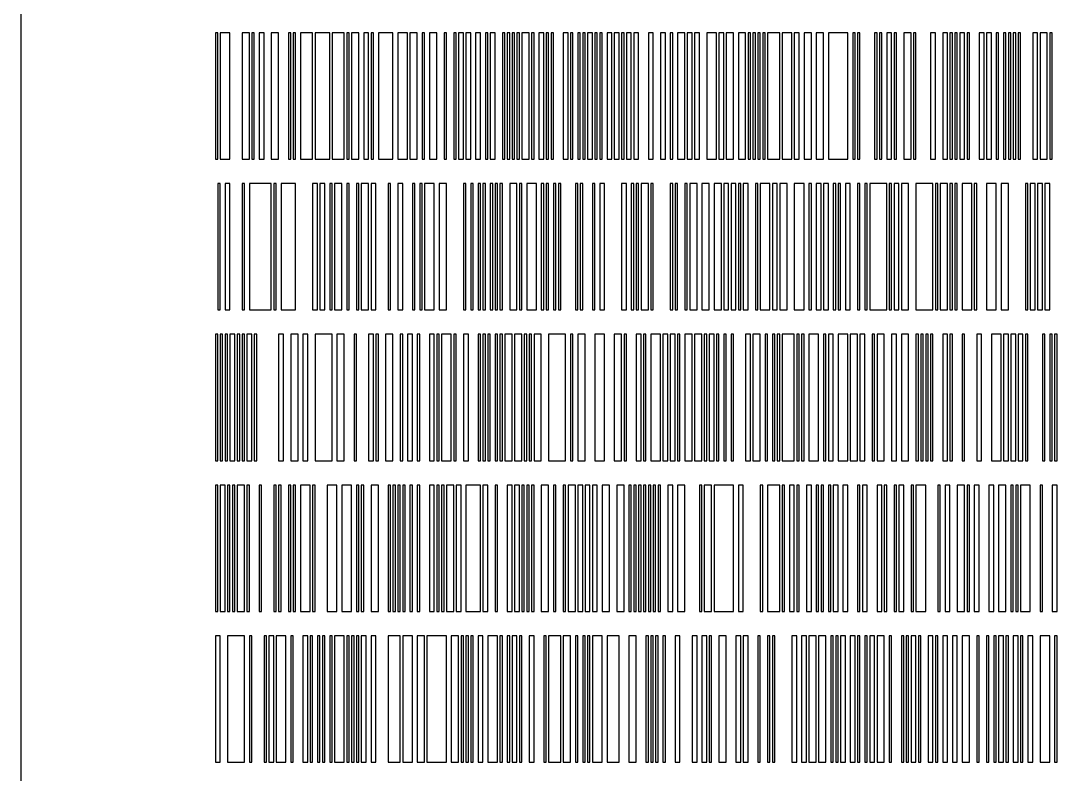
# Model space of a CAD drawing. Header units: metres. Extents: x -150 to 150, y -150 to 150.
# Drawn here: x -150 to -43.4, y -7.8 to 69.8 of the extents above; entities that cross this region are included whole.
import ezdxf

# ---------------------------------------------------------------- set-up
doc = ezdxf.new("R2010")
doc.units = ezdxf.units.M

msp = doc.modelspace()

# ---------------------------------------------------------------- linework, layer by layer
for points in [[(150, 150), (-150, 150), (-150, -150), (150, -150)], [(-130, 55.5), (-129.75, 55.5), (-129.75, 68.5), (-130, 68.5), (-130, 55.5)], [(-129.5, 55.5), (-128.5, 55.5), (-128.5, 68.5), (-129.5, 68.5), (-129.5, 55.5)], [(-127.25, 55.5), (-126.5, 55.5), (-126.5, 68.5), (-127.25, 68.5), (-127.25, 55.5)], [(-126.25, 55.5), (-126, 55.5), (-126, 68.5), (-126.25, 68.5), (-126.25, 55.5)], [(-125.5, 55.5), (-125, 55.5), (-125, 68.5), (-125.5, 68.5), (-125.5, 55.5)], [(-124.25, 55.5), (-123.5, 55.5), (-123.5, 68.5), (-124.25, 68.5), (-124.25, 55.5)], [(-122.5, 55.5), (-122.25, 55.5), (-122.25, 68.5), (-122.5, 68.5), (-122.5, 55.5)], [(-122, 55.5), (-121.75, 55.5), (-121.75, 68.5), (-122, 68.5), (-122, 55.5)], [(-121.25, 55.5), (-120, 55.5), (-120, 68.5), (-121.25, 68.5), (-121.25, 55.5)], [(-119.75, 55.5), (-118.25, 55.5), (-118.25, 68.5), (-119.75, 68.5), (-119.75, 55.5)], [(-118, 55.5), (-116.75, 55.5), (-116.75, 68.5), (-118, 68.5), (-118, 55.5)], [(-116.5, 55.5), (-116.25, 55.5), (-116.25, 68.5), (-116.5, 68.5), (-116.5, 55.5)], [(-116, 55.5), (-115.25, 55.5), (-115.25, 68.5), (-116, 68.5), (-116, 55.5)], [(-114.75, 55.5), (-114.25, 55.5), (-114.25, 68.5), (-114.75, 68.5), (-114.75, 55.5)], [(-114, 55.5), (-113.75, 55.5), (-113.75, 68.5), (-114, 68.5), (-114, 55.5)], [(-113.25, 55.5), (-111.75, 55.5), (-111.75, 68.5), (-113.25, 68.5), (-113.25, 55.5)], [(-111.25, 55.5), (-110.25, 55.5), (-110.25, 68.5), (-111.25, 68.5), (-111.25, 55.5)], [(-110, 55.5), (-109.25, 55.5), (-109.25, 68.5), (-110, 68.5), (-110, 55.5)], [(-108.75, 55.5), (-108.5, 55.5), (-108.5, 68.5), (-108.75, 68.5), (-108.75, 55.5)], [(-108, 55.5), (-107.25, 55.5), (-107.25, 68.5), (-108, 68.5), (-108, 55.5)], [(-106.5, 55.5), (-106.25, 55.5), (-106.25, 68.5), (-106.5, 68.5), (-106.5, 55.5)], [(-105.5, 55.5), (-105.25, 55.5), (-105.25, 68.5), (-105.5, 68.5), (-105.5, 55.5)], [(-105, 55.5), (-104.5, 55.5), (-104.5, 68.5), (-105, 68.5), (-105, 55.5)], [(-104.25, 55.5), (-103.75, 55.5), (-103.75, 68.5), (-104.25, 68.5), (-104.25, 55.5)], [(-103.25, 55.5), (-102.75, 55.5), (-102.75, 68.5), (-103.25, 68.5), (-103.25, 55.5)], [(-102.25, 55.5), (-102, 55.5), (-102, 68.5), (-102.25, 68.5), (-102.25, 55.5)], [(-101.75, 55.5), (-101.25, 55.5), (-101.25, 68.5), (-101.75, 68.5), (-101.75, 55.5)], [(-100.5, 55.5), (-100.25, 55.5), (-100.25, 68.5), (-100.5, 68.5), (-100.5, 55.5)], [(-100, 55.5), (-99.75, 55.5), (-99.75, 68.5), (-100, 68.5), (-100, 55.5)], [(-99.5, 55.5), (-99.25, 55.5), (-99.25, 68.5), (-99.5, 68.5), (-99.5, 55.5)], [(-99, 55.5), (-98.75, 55.5), (-98.75, 68.5), (-99, 68.5), (-99, 55.5)], [(-98.5, 55.5), (-97.75, 55.5), (-97.75, 68.5), (-98.5, 68.5), (-98.5, 55.5)], [(-97.5, 55.5), (-97.25, 55.5), (-97.25, 68.5), (-97.5, 68.5), (-97.5, 55.5)], [(-96.75, 55.5), (-96.25, 55.5), (-96.25, 68.5), (-96.75, 68.5), (-96.75, 55.5)], [(-96, 55.5), (-95.75, 55.5), (-95.75, 68.5), (-96, 68.5), (-96, 55.5)], [(-95.5, 55.5), (-95.25, 55.5), (-95.25, 68.5), (-95.5, 68.5), (-95.5, 55.5)], [(-94.25, 55.5), (-93.75, 55.5), (-93.75, 68.5), (-94.25, 68.5), (-94.25, 55.5)], [(-93.5, 55.5), (-93.25, 55.5), (-93.25, 68.5), (-93.5, 68.5), (-93.5, 55.5)], [(-92.75, 55.5), (-92.5, 55.5), (-92.5, 68.5), (-92.75, 68.5), (-92.75, 55.5)], [(-92.25, 55.5), (-92, 55.5), (-92, 68.5), (-92.25, 68.5), (-92.25, 55.5)], [(-91.75, 55.5), (-91.25, 55.5), (-91.25, 68.5), (-91.75, 68.5), (-91.75, 55.5)], [(-91, 55.5), (-90.75, 55.5), (-90.75, 68.5), (-91, 68.5), (-91, 55.5)], [(-90.5, 55.5), (-90.25, 55.5), (-90.25, 68.5), (-90.5, 68.5), (-90.5, 55.5)], [(-89.75, 55.5), (-89.25, 55.5), (-89.25, 68.5), (-89.75, 68.5), (-89.75, 55.5)], [(-89, 55.5), (-88.5, 55.5), (-88.5, 68.5), (-89, 68.5), (-89, 55.5)], [(-88.25, 55.5), (-88, 55.5), (-88, 68.5), (-88.25, 68.5), (-88.25, 55.5)], [(-87.75, 55.5), (-87.25, 55.5), (-87.25, 68.5), (-87.75, 68.5), (-87.75, 55.5)], [(-87, 55.5), (-86.5, 55.5), (-86.5, 68.5), (-87, 68.5), (-87, 55.5)], [(-85.5, 55.5), (-85, 55.5), (-85, 68.5), (-85.5, 68.5), (-85.5, 55.5)], [(-84.25, 55.5), (-83.75, 55.5), (-83.75, 68.5), (-84.25, 68.5), (-84.25, 55.5)], [(-83.25, 55.5), (-83, 55.5), (-83, 68.5), (-83.25, 68.5), (-83.25, 55.5)], [(-82.5, 55.5), (-81.75, 55.5), (-81.75, 68.5), (-82.5, 68.5), (-82.5, 55.5)], [(-81.5, 55.5), (-81, 55.5), (-81, 68.5), (-81.5, 68.5), (-81.5, 55.5)], [(-80.75, 55.5), (-80.25, 55.5), (-80.25, 68.5), (-80.75, 68.5), (-80.75, 55.5)], [(-79.5, 55.5), (-78.5, 55.5), (-78.5, 68.5), (-79.5, 68.5), (-79.5, 55.5)], [(-78.25, 55.5), (-77.75, 55.5), (-77.75, 68.5), (-78.25, 68.5), (-78.25, 55.5)], [(-77.5, 55.5), (-76.75, 55.5), (-76.75, 68.5), (-77.5, 68.5), (-77.5, 55.5)], [(-76.25, 55.5), (-75.5, 55.5), (-75.5, 68.5), (-76.25, 68.5), (-76.25, 55.5)], [(-75.25, 55.5), (-75, 55.5), (-75, 68.5), (-75.25, 68.5), (-75.25, 55.5)], [(-74.75, 55.5), (-74.5, 55.5), (-74.5, 68.5), (-74.75, 68.5), (-74.75, 55.5)], [(-74.25, 55.5), (-74, 55.5), (-74, 68.5), (-74.25, 68.5), (-74.25, 55.5)], [(-73.75, 55.5), (-73.5, 55.5), (-73.5, 68.5), (-73.75, 68.5), (-73.75, 55.5)], [(-73.25, 55.5), (-72, 55.5), (-72, 68.5), (-73.25, 68.5), (-73.25, 55.5)], [(-71.75, 55.5), (-70.75, 55.5), (-70.75, 68.5), (-71.75, 68.5), (-71.75, 55.5)], [(-70.5, 55.5), (-70, 55.5), (-70, 68.5), (-70.5, 68.5), (-70.5, 55.5)], [(-69.5, 55.5), (-68.75, 55.5), (-68.75, 68.5), (-69.5, 68.5), (-69.5, 55.5)], [(-68.25, 55.5), (-67.5, 55.5), (-67.5, 68.5), (-68.25, 68.5), (-68.25, 55.5)], [(-67, 55.5), (-65, 55.5), (-65, 68.5), (-67, 68.5), (-67, 55.5)], [(-64.5, 55.5), (-64.25, 55.5), (-64.25, 68.5), (-64.5, 68.5), (-64.5, 55.5)], [(-64, 55.5), (-63.75, 55.5), (-63.75, 68.5), (-64, 68.5), (-64, 55.5)], [(-62.25, 55.5), (-62, 55.5), (-62, 68.5), (-62.25, 68.5), (-62.25, 55.5)], [(-61.75, 55.5), (-61.5, 55.5), (-61.5, 68.5), (-61.75, 68.5), (-61.75, 55.5)], [(-61, 55.5), (-60.5, 55.5), (-60.5, 68.5), (-61, 68.5), (-61, 55.5)], [(-60.25, 55.5), (-60, 55.5), (-60, 68.5), (-60.25, 68.5), (-60.25, 55.5)], [(-59.25, 55.5), (-58.5, 55.5), (-58.5, 68.5), (-59.25, 68.5), (-59.25, 55.5)], [(-58.25, 55.5), (-58, 55.5), (-58, 68.5), (-58.25, 68.5), (-58.25, 55.5)], [(-56.5, 55.5), (-56, 55.5), (-56, 68.5), (-56.5, 68.5), (-56.5, 55.5)], [(-55.25, 55.5), (-54.75, 55.5), (-54.75, 68.5), (-55.25, 68.5), (-55.25, 55.5)], [(-54.5, 55.5), (-54.25, 55.5), (-54.25, 68.5), (-54.5, 68.5), (-54.5, 55.5)], [(-54, 55.5), (-53.75, 55.5), (-53.75, 68.5), (-54, 68.5), (-54, 55.5)], [(-53.5, 55.5), (-53, 55.5), (-53, 68.5), (-53.5, 68.5), (-53.5, 55.5)], [(-52.75, 55.5), (-52.5, 55.5), (-52.5, 68.5), (-52.75, 68.5), (-52.75, 55.5)], [(-51.5, 55.5), (-51, 55.5), (-51, 68.5), (-51.5, 68.5), (-51.5, 55.5)], [(-50.75, 55.5), (-50.25, 55.5), (-50.25, 68.5), (-50.75, 68.5), (-50.75, 55.5)], [(-49.75, 55.5), (-49.5, 55.5), (-49.5, 68.5), (-49.75, 68.5), (-49.75, 55.5)], [(-49, 55.5), (-48.75, 55.5), (-48.75, 68.5), (-49, 68.5), (-49, 55.5)], [(-48.5, 55.5), (-48.25, 55.5), (-48.25, 68.5), (-48.5, 68.5), (-48.5, 55.5)], [(-48, 55.5), (-47.75, 55.5), (-47.75, 68.5), (-48, 68.5), (-48, 55.5)], [(-47.5, 55.5), (-47.25, 55.5), (-47.25, 68.5), (-47.5, 68.5), (-47.5, 55.5)], [(-46, 55.5), (-45.5, 55.5), (-45.5, 68.5), (-46, 68.5), (-46, 55.5)], [(-45.25, 55.5), (-44.5, 55.5), (-44.5, 68.5), (-45.25, 68.5), (-45.25, 55.5)], [(-44.25, 55.5), (-44, 55.5), (-44, 68.5), (-44.25, 68.5), (-44.25, 55.5)], [(-129.75, 40), (-129.5, 40), (-129.5, 53), (-129.75, 53), (-129.75, 40)], [(-129, 40), (-128.5, 40), (-128.5, 53), (-129, 53), (-129, 40)], [(-127.25, 40), (-127, 40), (-127, 53), (-127.25, 53), (-127.25, 40)], [(-126.5, 40), (-124.25, 40), (-124.25, 53), (-126.5, 53), (-126.5, 40)], [(-124, 40), (-123.75, 40), (-123.75, 53), (-124, 53), (-124, 40)], [(-123.25, 40), (-121.75, 40), (-121.75, 53), (-123.25, 53), (-123.25, 40)], [(-120, 40), (-119.5, 40), (-119.5, 53), (-120, 53), (-120, 40)], [(-119.25, 40), (-118.75, 40), (-118.75, 53), (-119.25, 53), (-119.25, 40)], [(-118.25, 40), (-118, 40), (-118, 53), (-118.25, 53), (-118.25, 40)], [(-117.75, 40), (-117, 40), (-117, 53), (-117.75, 53), (-117.75, 40)], [(-116.5, 40), (-116.25, 40), (-116.25, 53), (-116.5, 53), (-116.5, 40)], [(-115.5, 40), (-115.25, 40), (-115.25, 53), (-115.5, 53), (-115.5, 40)], [(-115, 40), (-114.25, 40), (-114.25, 53), (-115, 53), (-115, 40)], [(-114, 40), (-113.5, 40), (-113.5, 53), (-114, 53), (-114, 40)], [(-112.25, 40), (-112, 40), (-112, 53), (-112.25, 53), (-112.25, 40)], [(-111.25, 40), (-110.75, 40), (-110.75, 53), (-111.25, 53), (-111.25, 40)], [(-109.75, 40), (-109.5, 40), (-109.5, 53), (-109.75, 53), (-109.75, 40)], [(-109, 40), (-108.75, 40), (-108.75, 53), (-109, 53), (-109, 40)], [(-108.5, 40), (-107.5, 40), (-107.5, 53), (-108.5, 53), (-108.5, 40)], [(-107, 40), (-106.25, 40), (-106.25, 53), (-107, 53), (-107, 40)], [(-104.5, 40), (-104.25, 40), (-104.25, 53), (-104.5, 53), (-104.5, 40)], [(-103.75, 40), (-103.5, 40), (-103.5, 53), (-103.75, 53), (-103.75, 40)], [(-103, 40), (-102.75, 40), (-102.75, 53), (-103, 53), (-103, 40)], [(-102.5, 40), (-102.25, 40), (-102.25, 53), (-102.5, 53), (-102.5, 40)], [(-101.75, 40), (-101.5, 40), (-101.5, 53), (-101.75, 53), (-101.75, 40)], [(-101.25, 40), (-101, 40), (-101, 53), (-101.25, 53), (-101.25, 40)], [(-100.75, 40), (-100.5, 40), (-100.5, 53), (-100.75, 53), (-100.75, 40)], [(-99.75, 40), (-99, 40), (-99, 53), (-99.75, 53), (-99.75, 40)], [(-98.75, 40), (-98.5, 40), (-98.5, 53), (-98.75, 53), (-98.75, 40)], [(-98, 40), (-97, 40), (-97, 53), (-98, 53), (-98, 40)], [(-96.5, 40), (-96.25, 40), (-96.25, 53), (-96.5, 53), (-96.5, 40)], [(-96, 40), (-95.75, 40), (-95.75, 53), (-96, 53), (-96, 40)], [(-95.25, 40), (-95, 40), (-95, 53), (-95.25, 53), (-95.25, 40)], [(-94.75, 40), (-94.5, 40), (-94.5, 53), (-94.75, 53), (-94.75, 40)], [(-93, 40), (-92.75, 40), (-92.75, 53), (-93, 53), (-93, 40)], [(-92.5, 40), (-92.25, 40), (-92.25, 53), (-92.5, 53), (-92.5, 40)], [(-91.25, 40), (-91, 40), (-91, 53), (-91.25, 53), (-91.25, 40)], [(-90.5, 40), (-90, 40), (-90, 53), (-90.5, 53), (-90.5, 40)], [(-88.25, 40), (-87.75, 40), (-87.75, 53), (-88.25, 53), (-88.25, 40)], [(-87.25, 40), (-87, 40), (-87, 53), (-87.25, 53), (-87.25, 40)], [(-86.75, 40), (-86.5, 40), (-86.5, 53), (-86.75, 53), (-86.75, 40)], [(-86.25, 40), (-85.5, 40), (-85.5, 53), (-86.25, 53), (-86.25, 40)], [(-85.25, 40), (-85, 40), (-85, 53), (-85.25, 53), (-85.25, 40)], [(-83.25, 40), (-83, 40), (-83, 53), (-83.25, 53), (-83.25, 40)], [(-82.75, 40), (-82.5, 40), (-82.5, 53), (-82.75, 53), (-82.75, 40)], [(-81.75, 40), (-81.5, 40), (-81.5, 53), (-81.75, 53), (-81.75, 40)], [(-81.25, 40), (-80.5, 40), (-80.5, 53), (-81.25, 53), (-81.25, 40)], [(-80, 40), (-79.25, 40), (-79.25, 53), (-80, 53), (-80, 40)], [(-78.75, 40), (-78, 40), (-78, 53), (-78.75, 53), (-78.75, 40)], [(-77.75, 40), (-77.25, 40), (-77.25, 53), (-77.75, 53), (-77.75, 40)], [(-77, 40), (-76.5, 40), (-76.5, 53), (-77, 53), (-77, 40)], [(-76.25, 40), (-76, 40), (-76, 53), (-76.25, 53), (-76.25, 40)], [(-75.75, 40), (-75.25, 40), (-75.25, 53), (-75.75, 53), (-75.75, 40)], [(-74.5, 40), (-74.25, 40), (-74.25, 53), (-74.5, 53), (-74.5, 40)], [(-74, 40), (-73, 40), (-73, 53), (-74, 53), (-74, 40)], [(-72.75, 40), (-72.25, 40), (-72.25, 53), (-72.75, 53), (-72.75, 40)], [(-72, 40), (-71.25, 40), (-71.25, 53), (-72, 53), (-72, 40)], [(-70.5, 40), (-69.5, 40), (-69.5, 53), (-70.5, 53), (-70.5, 40)], [(-69, 40), (-68.75, 40), (-68.75, 53), (-69, 53), (-69, 40)], [(-68.25, 40), (-67.75, 40), (-67.75, 53), (-68.25, 53), (-68.25, 40)], [(-67.5, 40), (-67, 40), (-67, 53), (-67.5, 53), (-67.5, 40)], [(-66.5, 40), (-66.25, 40), (-66.25, 53), (-66.5, 53), (-66.5, 40)], [(-66, 40), (-65.75, 40), (-65.75, 53), (-66, 53), (-66, 40)], [(-65.25, 40), (-64.75, 40), (-64.75, 53), (-65.25, 53), (-65.25, 40)], [(-64, 40), (-63.75, 40), (-63.75, 53), (-64, 53), (-64, 40)], [(-63.25, 40), (-63, 40), (-63, 53), (-63.25, 53), (-63.25, 40)], [(-62.75, 40), (-61, 40), (-61, 53), (-62.75, 53), (-62.75, 40)], [(-60.75, 40), (-60.5, 40), (-60.5, 53), (-60.75, 53), (-60.75, 40)], [(-60.25, 40), (-59.75, 40), (-59.75, 53), (-60.25, 53), (-60.25, 40)], [(-59.5, 40), (-58.75, 40), (-58.75, 53), (-59.5, 53), (-59.5, 40)], [(-58, 40), (-56.25, 40), (-56.25, 53), (-58, 53), (-58, 40)], [(-56, 40), (-55.75, 40), (-55.75, 53), (-56, 53), (-56, 40)], [(-55.5, 40), (-54.75, 40), (-54.75, 53), (-55.5, 53), (-55.5, 40)], [(-54.5, 40), (-54.25, 40), (-54.25, 53), (-54.5, 53), (-54.5, 40)], [(-54, 40), (-53.75, 40), (-53.75, 53), (-54, 53), (-54, 40)], [(-53.25, 40), (-52.25, 40), (-52.25, 53), (-53.25, 53), (-53.25, 40)], [(-52, 40), (-51.75, 40), (-51.75, 53), (-52, 53), (-52, 40)], [(-50.75, 40), (-49.75, 40), (-49.75, 53), (-50.75, 53), (-50.75, 40)], [(-49.25, 40), (-48.5, 40), (-48.5, 53), (-49.25, 53), (-49.25, 40)], [(-46.75, 40), (-46.5, 40), (-46.5, 53), (-46.75, 53), (-46.75, 40)], [(-46.25, 40), (-45.75, 40), (-45.75, 53), (-46.25, 53), (-46.25, 40)], [(-45.5, 40), (-45, 40), (-45, 53), (-45.5, 53), (-45.5, 40)], [(-44.75, 40), (-44.25, 40), (-44.25, 53), (-44.75, 53), (-44.75, 40)], [(-130, 24.5), (-129.75, 24.5), (-129.75, 37.5), (-130, 37.5), (-130, 24.5)], [(-129.5, 24.5), (-129.25, 24.5), (-129.25, 37.5), (-129.5, 37.5), (-129.5, 24.5)], [(-129, 24.5), (-128.75, 24.5), (-128.75, 37.5), (-129, 37.5), (-129, 24.5)], [(-128.5, 24.5), (-128, 24.5), (-128, 37.5), (-128.5, 37.5), (-128.5, 24.5)], [(-127.75, 24.5), (-127.5, 24.5), (-127.5, 37.5), (-127.75, 37.5), (-127.75, 24.5)], [(-127.25, 24.5), (-127, 24.5), (-127, 37.5), (-127.25, 37.5), (-127.25, 24.5)], [(-126.75, 24.5), (-126.25, 24.5), (-126.25, 37.5), (-126.75, 37.5), (-126.75, 24.5)], [(-126, 24.5), (-125.75, 24.5), (-125.75, 37.5), (-126, 37.5), (-126, 24.5)], [(-123.5, 24.5), (-123, 24.5), (-123, 37.5), (-123.5, 37.5), (-123.5, 24.5)], [(-122.25, 24.5), (-121.5, 24.5), (-121.5, 37.5), (-122.25, 37.5), (-122.25, 24.5)], [(-121, 24.5), (-120.5, 24.5), (-120.5, 37.5), (-121, 37.5), (-121, 24.5)], [(-119.75, 24.5), (-118, 24.5), (-118, 37.5), (-119.75, 37.5), (-119.75, 24.5)], [(-117.5, 24.5), (-116.75, 24.5), (-116.75, 37.5), (-117.5, 37.5), (-117.5, 24.5)], [(-115.75, 24.5), (-115.5, 24.5), (-115.5, 37.5), (-115.75, 37.5), (-115.75, 24.5)], [(-114.25, 24.5), (-113.75, 24.5), (-113.75, 37.5), (-114.25, 37.5), (-114.25, 24.5)], [(-113.5, 24.5), (-113.25, 24.5), (-113.25, 37.5), (-113.5, 37.5), (-113.5, 24.5)], [(-112.5, 24.5), (-111.75, 24.5), (-111.75, 37.5), (-112.5, 37.5), (-112.5, 24.5)], [(-111, 24.5), (-110.75, 24.5), (-110.75, 37.5), (-111, 37.5), (-111, 24.5)], [(-110.25, 24.5), (-109.75, 24.5), (-109.75, 37.5), (-110.25, 37.5), (-110.25, 24.5)], [(-109.25, 24.5), (-109, 24.5), (-109, 37.5), (-109.25, 37.5), (-109.25, 24.5)], [(-108, 24.5), (-107.5, 24.5), (-107.5, 37.5), (-108, 37.5), (-108, 24.5)], [(-107.25, 24.5), (-107, 24.5), (-107, 37.5), (-107.25, 37.5), (-107.25, 24.5)], [(-106.75, 24.5), (-105.75, 24.5), (-105.75, 37.5), (-106.75, 37.5), (-106.75, 24.5)], [(-105.5, 24.5), (-105.25, 24.5), (-105.25, 37.5), (-105.5, 37.5), (-105.5, 24.5)], [(-104.5, 24.5), (-104, 24.5), (-104, 37.5), (-104.5, 37.5), (-104.5, 24.5)], [(-103, 24.5), (-102.75, 24.5), (-102.75, 37.5), (-103, 37.5), (-103, 24.5)], [(-102.5, 24.5), (-102.25, 24.5), (-102.25, 37.5), (-102.5, 37.5), (-102.5, 24.5)], [(-102, 24.5), (-101.75, 24.5), (-101.75, 37.5), (-102, 37.5), (-102, 24.5)], [(-101.25, 24.5), (-101, 24.5), (-101, 37.5), (-101.25, 37.5), (-101.25, 24.5)], [(-100.75, 24.5), (-100.5, 24.5), (-100.5, 37.5), (-100.75, 37.5), (-100.75, 24.5)], [(-100.25, 24.5), (-99.5, 24.5), (-99.5, 37.5), (-100.25, 37.5), (-100.25, 24.5)], [(-99.25, 24.5), (-98.5, 24.5), (-98.5, 37.5), (-99.25, 37.5), (-99.25, 24.5)], [(-98.25, 24.5), (-98, 24.5), (-98, 37.5), (-98.25, 37.5), (-98.25, 24.5)], [(-97.75, 24.5), (-97.5, 24.5), (-97.5, 37.5), (-97.75, 37.5), (-97.75, 24.5)], [(-97.25, 24.5), (-96.5, 24.5), (-96.5, 37.5), (-97.25, 37.5), (-97.25, 24.5)], [(-95.75, 24.5), (-94, 24.5), (-94, 37.5), (-95.75, 37.5), (-95.75, 24.5)], [(-93.5, 24.5), (-93.25, 24.5), (-93.25, 37.5), (-93.5, 37.5), (-93.5, 24.5)], [(-92.75, 24.5), (-92, 24.5), (-92, 37.5), (-92.75, 37.5), (-92.75, 24.5)], [(-91, 24.5), (-90, 24.5), (-90, 37.5), (-91, 37.5), (-91, 24.5)], [(-89, 24.5), (-88.25, 24.5), (-88.25, 37.5), (-89, 37.5), (-89, 24.5)], [(-88, 24.5), (-87.75, 24.5), (-87.75, 37.5), (-88, 37.5), (-88, 24.5)], [(-86.75, 24.5), (-86.25, 24.5), (-86.25, 37.5), (-86.75, 37.5), (-86.75, 24.5)], [(-86, 24.5), (-85.75, 24.5), (-85.75, 37.5), (-86, 37.5), (-86, 24.5)], [(-85.25, 24.5), (-84.25, 24.5), (-84.25, 37.5), (-85.25, 37.5), (-85.25, 24.5)], [(-84, 24.5), (-83.5, 24.5), (-83.5, 37.5), (-84, 37.5), (-84, 24.5)], [(-83.25, 24.5), (-82.75, 24.5), (-82.75, 37.5), (-83.25, 37.5), (-83.25, 24.5)], [(-82.5, 24.5), (-82.25, 24.5), (-82.25, 37.5), (-82.5, 37.5), (-82.5, 24.5)], [(-81.75, 24.5), (-81, 24.5), (-81, 37.5), (-81.75, 37.5), (-81.75, 24.5)], [(-80.75, 24.5), (-80, 24.5), (-80, 37.5), (-80.75, 37.5), (-80.75, 24.5)], [(-79.75, 24.5), (-79.5, 24.5), (-79.5, 37.5), (-79.75, 37.5), (-79.75, 24.5)], [(-79.25, 24.5), (-78.75, 24.5), (-78.75, 37.5), (-79.25, 37.5), (-79.25, 24.5)], [(-78.5, 24.5), (-78.25, 24.5), (-78.25, 37.5), (-78.5, 37.5), (-78.5, 24.5)], [(-77.75, 24.5), (-77.5, 24.5), (-77.5, 37.5), (-77.75, 37.5), (-77.75, 24.5)], [(-77, 24.5), (-76.75, 24.5), (-76.75, 37.5), (-77, 37.5), (-77, 24.5)], [(-75.5, 24.5), (-75, 24.5), (-75, 37.5), (-75.5, 37.5), (-75.5, 24.5)], [(-74.75, 24.5), (-74, 24.5), (-74, 37.5), (-74.75, 37.5), (-74.75, 24.5)], [(-73.5, 24.5), (-73.25, 24.5), (-73.25, 37.5), (-73.5, 37.5), (-73.5, 24.5)], [(-72.75, 24.5), (-72.5, 24.5), (-72.5, 37.5), (-72.75, 37.5), (-72.75, 24.5)], [(-72.25, 24.5), (-72, 24.5), (-72, 37.5), (-72.25, 37.5), (-72.25, 24.5)], [(-71.75, 24.5), (-70.5, 24.5), (-70.5, 37.5), (-71.75, 37.5), (-71.75, 24.5)], [(-70.25, 24.5), (-70, 24.5), (-70, 37.5), (-70.25, 37.5), (-70.25, 24.5)], [(-69.75, 24.5), (-69.5, 24.5), (-69.5, 37.5), (-69.75, 37.5), (-69.75, 24.5)], [(-69, 24.5), (-68, 24.5), (-68, 37.5), (-69, 37.5), (-69, 24.5)], [(-67.5, 24.5), (-67.25, 24.5), (-67.25, 37.5), (-67.5, 37.5), (-67.5, 24.5)], [(-67, 24.5), (-66.5, 24.5), (-66.5, 37.5), (-67, 37.5), (-67, 24.5)], [(-66, 24.5), (-65, 24.5), (-65, 37.5), (-66, 37.5), (-66, 24.5)], [(-64.75, 24.5), (-64, 24.5), (-64, 37.5), (-64.75, 37.5), (-64.75, 24.5)], [(-63.75, 24.5), (-63.25, 24.5), (-63.25, 37.5), (-63.75, 37.5), (-63.75, 24.5)], [(-62.5, 24.5), (-62.25, 24.5), (-62.25, 37.5), (-62.5, 37.5), (-62.5, 24.5)], [(-62, 24.5), (-61.25, 24.5), (-61.25, 37.5), (-62, 37.5), (-62, 24.5)], [(-60.5, 24.5), (-60, 24.5), (-60, 37.5), (-60.5, 37.5), (-60.5, 24.5)], [(-59.5, 24.5), (-58.75, 24.5), (-58.75, 37.5), (-59.5, 37.5), (-59.5, 24.5)], [(-58, 24.5), (-57.75, 24.5), (-57.75, 37.5), (-58, 37.5), (-58, 24.5)], [(-57.5, 24.5), (-57.25, 24.5), (-57.25, 37.5), (-57.5, 37.5), (-57.5, 24.5)], [(-57, 24.5), (-56.75, 24.5), (-56.75, 37.5), (-57, 37.5), (-57, 24.5)], [(-56.5, 24.5), (-56.25, 24.5), (-56.25, 37.5), (-56.5, 37.5), (-56.5, 24.5)], [(-55.25, 24.5), (-54.75, 24.5), (-54.75, 37.5), (-55.25, 37.5), (-55.25, 24.5)], [(-54.5, 24.5), (-54.25, 24.5), (-54.25, 37.5), (-54.5, 37.5), (-54.5, 24.5)], [(-53.25, 24.5), (-53, 24.5), (-53, 37.5), (-53.25, 37.5), (-53.25, 24.5)], [(-51.75, 24.5), (-51.25, 24.5), (-51.25, 37.5), (-51.75, 37.5), (-51.75, 24.5)], [(-50.25, 24.5), (-49.25, 24.5), (-49.25, 37.5), (-50.25, 37.5), (-50.25, 24.5)], [(-49, 24.5), (-48.5, 24.5), (-48.5, 37.5), (-49, 37.5), (-49, 24.5)], [(-48.25, 24.5), (-47.75, 24.5), (-47.75, 37.5), (-48.25, 37.5), (-48.25, 24.5)], [(-47.5, 24.5), (-47, 24.5), (-47, 37.5), (-47.5, 37.5), (-47.5, 24.5)], [(-46.75, 24.5), (-46.5, 24.5), (-46.5, 37.5), (-46.75, 37.5), (-46.75, 24.5)], [(-45, 24.5), (-44.75, 24.5), (-44.75, 37.5), (-45, 37.5), (-45, 24.5)], [(-44.25, 24.5), (-44, 24.5), (-44, 37.5), (-44.25, 37.5), (-44.25, 24.5)], [(-43.75, 24.5), (-43.5, 24.5), (-43.5, 37.5), (-43.75, 37.5), (-43.75, 24.5)], [(-130, 9), (-129.75, 9), (-129.75, 22), (-130, 22), (-130, 9)], [(-129.5, 9), (-129, 9), (-129, 22), (-129.5, 22), (-129.5, 9)], [(-128.75, 9), (-128.5, 9), (-128.5, 22), (-128.75, 22), (-128.75, 9)], [(-128.25, 9), (-128, 9), (-128, 22), (-128.25, 22), (-128.25, 9)], [(-127.75, 9), (-127, 9), (-127, 22), (-127.75, 22), (-127.75, 9)], [(-126.75, 9), (-126.5, 9), (-126.5, 22), (-126.75, 22), (-126.75, 9)], [(-125.5, 9), (-125.25, 9), (-125.25, 22), (-125.5, 22), (-125.5, 9)], [(-124, 9), (-123.75, 9), (-123.75, 22), (-124, 22), (-124, 9)], [(-123.5, 9), (-123.25, 9), (-123.25, 22), (-123.5, 22), (-123.5, 9)], [(-122.5, 9), (-122.25, 9), (-122.25, 22), (-122.5, 22), (-122.5, 9)], [(-122, 9), (-121.75, 9), (-121.75, 22), (-122, 22), (-122, 9)], [(-121.25, 9), (-120.25, 9), (-120.25, 22), (-121.25, 22), (-121.25, 9)], [(-120, 9), (-119.75, 9), (-119.75, 22), (-120, 22), (-120, 9)], [(-118.5, 9), (-117.5, 9), (-117.5, 22), (-118.5, 22), (-118.5, 9)], [(-117, 9), (-116, 9), (-116, 22), (-117, 22), (-117, 9)], [(-115.5, 9), (-115.25, 9), (-115.25, 22), (-115.5, 22), (-115.5, 9)], [(-115, 9), (-114.75, 9), (-114.75, 22), (-115, 22), (-115, 9)], [(-114, 9), (-113.25, 9), (-113.25, 22), (-114, 22), (-114, 9)], [(-112.25, 9), (-112, 9), (-112, 22), (-112.25, 22), (-112.25, 9)], [(-111.75, 9), (-111.5, 9), (-111.5, 22), (-111.75, 22), (-111.75, 9)], [(-111.25, 9), (-111, 9), (-111, 22), (-111.25, 22), (-111.25, 9)], [(-110.75, 9), (-110.5, 9), (-110.5, 22), (-110.75, 22), (-110.75, 9)], [(-110, 9), (-109.75, 9), (-109.75, 22), (-110, 22), (-110, 9)], [(-109.25, 9), (-109, 9), (-109, 22), (-109.25, 22), (-109.25, 9)], [(-108, 9), (-107.5, 9), (-107.5, 22), (-108, 22), (-108, 9)], [(-107.25, 9), (-107, 9), (-107, 22), (-107.25, 22), (-107.25, 9)], [(-106.75, 9), (-106.5, 9), (-106.5, 22), (-106.75, 22), (-106.75, 9)], [(-106.25, 9), (-105.5, 9), (-105.5, 22), (-106.25, 22), (-106.25, 9)], [(-105.25, 9), (-104.75, 9), (-104.75, 22), (-105.25, 22), (-105.25, 9)], [(-104.25, 9), (-102.75, 9), (-102.75, 22), (-104.25, 22), (-104.25, 9)], [(-102.5, 9), (-102, 9), (-102, 22), (-102.5, 22), (-102.5, 9)], [(-101.25, 9), (-101, 9), (-101, 22), (-101.25, 22), (-101.25, 9)], [(-100, 9), (-99.5, 9), (-99.5, 22), (-100, 22), (-100, 9)], [(-99.25, 9), (-98.75, 9), (-98.75, 22), (-99.25, 22), (-99.25, 9)], [(-98.5, 9), (-98.25, 9), (-98.25, 22), (-98.5, 22), (-98.5, 9)], [(-98, 9), (-97.75, 9), (-97.75, 22), (-98, 22), (-98, 9)], [(-97.5, 9), (-97.25, 9), (-97.25, 22), (-97.5, 22), (-97.5, 9)], [(-96.5, 9), (-95.75, 9), (-95.75, 22), (-96.5, 22), (-96.5, 9)], [(-95.25, 9), (-95, 9), (-95, 22), (-95.25, 22), (-95.25, 9)], [(-94.25, 9), (-94, 9), (-94, 22), (-94.25, 22), (-94.25, 9)], [(-93.75, 9), (-93, 9), (-93, 22), (-93.75, 22), (-93.75, 9)], [(-92.75, 9), (-92.25, 9), (-92.25, 22), (-92.75, 22), (-92.75, 9)], [(-92, 9), (-91.5, 9), (-91.5, 22), (-92, 22), (-92, 9)], [(-91.25, 9), (-90.75, 9), (-90.75, 22), (-91.25, 22), (-91.25, 9)], [(-90.25, 9), (-89.5, 9), (-89.5, 22), (-90.25, 22), (-90.25, 9)], [(-88.75, 9), (-88, 9), (-88, 22), (-88.75, 22), (-88.75, 9)], [(-87.5, 9), (-87.25, 9), (-87.25, 22), (-87.5, 22), (-87.5, 9)], [(-87, 9), (-86.75, 9), (-86.75, 22), (-87, 22), (-87, 9)], [(-86.5, 9), (-86.25, 9), (-86.25, 22), (-86.5, 22), (-86.5, 9)], [(-86, 9), (-85.75, 9), (-85.75, 22), (-86, 22), (-86, 9)], [(-85.5, 9), (-85.25, 9), (-85.25, 22), (-85.5, 22), (-85.5, 9)], [(-85, 9), (-84.75, 9), (-84.75, 22), (-85, 22), (-85, 9)], [(-84.5, 9), (-84.25, 9), (-84.25, 22), (-84.5, 22), (-84.5, 9)], [(-83.5, 9), (-83, 9), (-83, 22), (-83.5, 22), (-83.5, 9)], [(-82.5, 9), (-81.75, 9), (-81.75, 22), (-82.5, 22), (-82.5, 9)], [(-80.25, 9), (-80, 9), (-80, 22), (-80.25, 22), (-80.25, 9)], [(-79.75, 9), (-79, 9), (-79, 22), (-79.75, 22), (-79.75, 9)], [(-78.75, 9), (-76.75, 9), (-76.75, 22), (-78.75, 22), (-78.75, 9)], [(-76.25, 9), (-75.75, 9), (-75.75, 22), (-76.25, 22), (-76.25, 9)], [(-74, 9), (-73.75, 9), (-73.75, 22), (-74, 22), (-74, 9)], [(-73.25, 9), (-72, 9), (-72, 22), (-73.25, 22), (-73.25, 9)], [(-71.75, 9), (-71.5, 9), (-71.5, 22), (-71.75, 22), (-71.75, 9)], [(-71, 9), (-70.5, 9), (-70.5, 22), (-71, 22), (-71, 9)], [(-70.25, 9), (-70, 9), (-70, 22), (-70.25, 22), (-70.25, 9)], [(-69.25, 9), (-68.75, 9), (-68.75, 22), (-69.25, 22), (-69.25, 9)], [(-68.25, 9), (-68, 9), (-68, 22), (-68.25, 22), (-68.25, 9)], [(-67.75, 9), (-67.5, 9), (-67.5, 22), (-67.75, 22), (-67.75, 9)], [(-67, 9), (-66.75, 9), (-66.75, 22), (-67, 22), (-67, 9)], [(-66.5, 9), (-66, 9), (-66, 22), (-66.5, 22), (-66.5, 9)], [(-65.5, 9), (-65, 9), (-65, 22), (-65.5, 22), (-65.5, 9)], [(-64, 9), (-63.75, 9), (-63.75, 22), (-64, 22), (-64, 9)], [(-63.5, 9), (-63, 9), (-63, 22), (-63.5, 22), (-63.5, 9)], [(-62, 9), (-61.5, 9), (-61.5, 22), (-62, 22), (-62, 9)], [(-61.25, 9), (-61, 9), (-61, 22), (-61.25, 22), (-61.25, 9)], [(-60.25, 9), (-60, 9), (-60, 22), (-60.25, 22), (-60.25, 9)], [(-59.75, 9), (-59.25, 9), (-59.25, 22), (-59.75, 22), (-59.75, 9)], [(-58.5, 9), (-58.25, 9), (-58.25, 22), (-58.5, 22), (-58.5, 9)], [(-58, 9), (-57, 9), (-57, 22), (-58, 22), (-58, 9)], [(-55.75, 9), (-55.5, 9), (-55.5, 22), (-55.75, 22), (-55.75, 9)], [(-55, 9), (-54.5, 9), (-54.5, 22), (-55, 22), (-55, 9)], [(-53.75, 9), (-53, 9), (-53, 22), (-53.75, 22), (-53.75, 9)], [(-52.75, 9), (-52.5, 9), (-52.5, 22), (-52.75, 22), (-52.75, 9)], [(-52, 9), (-51.5, 9), (-51.5, 22), (-52, 22), (-52, 9)], [(-50.5, 9), (-50, 9), (-50, 22), (-50.5, 22), (-50.5, 9)], [(-49.5, 9), (-48.75, 9), (-48.75, 22), (-49.5, 22), (-49.5, 9)], [(-48.25, 9), (-48, 9), (-48, 22), (-48.25, 22), (-48.25, 9)], [(-47.75, 9), (-47.5, 9), (-47.5, 22), (-47.75, 22), (-47.75, 9)], [(-47.25, 9), (-46.25, 9), (-46.25, 22), (-47.25, 22), (-47.25, 9)], [(-45.25, 9), (-45, 9), (-45, 22), (-45.25, 22), (-45.25, 9)], [(-44, 9), (-43.5, 9), (-43.5, 22), (-44, 22), (-44, 9)], [(-130, -6.5), (-129.5, -6.5), (-129.5, 6.5), (-130, 6.5), (-130, -6.5)], [(-128.75, -6.5), (-127, -6.5), (-127, 6.5), (-128.75, 6.5), (-128.75, -6.5)], [(-126.5, -6.5), (-126.25, -6.5), (-126.25, 6.5), (-126.5, 6.5), (-126.5, -6.5)], [(-125, -6.5), (-124.75, -6.5), (-124.75, 6.5), (-125, 6.5), (-125, -6.5)], [(-124.5, -6.5), (-124, -6.5), (-124, 6.5), (-124.5, 6.5), (-124.5, -6.5)], [(-123.75, -6.5), (-122.75, -6.5), (-122.75, 6.5), (-123.75, 6.5), (-123.75, -6.5)], [(-122.25, -6.5), (-122, -6.5), (-122, 6.5), (-122.25, 6.5), (-122.25, -6.5)], [(-121, -6.5), (-120.5, -6.5), (-120.5, 6.5), (-121, 6.5), (-121, -6.5)], [(-120.25, -6.5), (-120, -6.5), (-120, 6.5), (-120.25, 6.5), (-120.25, -6.5)], [(-119.5, -6.5), (-119.25, -6.5), (-119.25, 6.5), (-119.5, 6.5), (-119.5, -6.5)], [(-119, -6.5), (-118.75, -6.5), (-118.75, 6.5), (-119, 6.5), (-119, -6.5)], [(-118.25, -6.5), (-118, -6.5), (-118, 6.5), (-118.25, 6.5), (-118.25, -6.5)], [(-117.75, -6.5), (-116.75, -6.5), (-116.75, 6.5), (-117.75, 6.5), (-117.75, -6.5)], [(-116.5, -6.5), (-116.25, -6.5), (-116.25, 6.5), (-116.5, 6.5), (-116.5, -6.5)], [(-116, -6.5), (-115.75, -6.5), (-115.75, 6.5), (-116, 6.5), (-116, -6.5)], [(-115.5, -6.5), (-115.25, -6.5), (-115.25, 6.5), (-115.5, 6.5), (-115.5, -6.5)], [(-115, -6.5), (-114.5, -6.5), (-114.5, 6.5), (-115, 6.5), (-115, -6.5)], [(-114, -6.5), (-113.5, -6.5), (-113.5, 6.5), (-114, 6.5), (-114, -6.5)], [(-112.25, -6.5), (-111, -6.5), (-111, 6.5), (-112.25, 6.5), (-112.25, -6.5)], [(-110.75, -6.5), (-109.75, -6.5), (-109.75, 6.5), (-110.75, 6.5), (-110.75, -6.5)], [(-109.25, -6.5), (-108.5, -6.5), (-108.5, 6.5), (-109.25, 6.5), (-109.25, -6.5)], [(-108.25, -6.5), (-106.25, -6.5), (-106.25, 6.5), (-108.25, 6.5), (-108.25, -6.5)], [(-105.75, -6.5), (-105, -6.5), (-105, 6.5), (-105.75, 6.5), (-105.75, -6.5)], [(-104.75, -6.5), (-104.5, -6.5), (-104.5, 6.5), (-104.75, 6.5), (-104.75, -6.5)], [(-104.25, -6.5), (-104, -6.5), (-104, 6.5), (-104.25, 6.5), (-104.25, -6.5)], [(-103.75, -6.5), (-103.5, -6.5), (-103.5, 6.5), (-103.75, 6.5), (-103.75, -6.5)], [(-103, -6.5), (-102.5, -6.5), (-102.5, 6.5), (-103, 6.5), (-103, -6.5)], [(-102, -6.5), (-101, -6.5), (-101, 6.5), (-102, 6.5), (-102, -6.5)], [(-100.75, -6.5), (-100.5, -6.5), (-100.5, 6.5), (-100.75, 6.5), (-100.75, -6.5)], [(-100, -6.5), (-99.75, -6.5), (-99.75, 6.5), (-100, 6.5), (-100, -6.5)], [(-99.5, -6.5), (-99, -6.5), (-99, 6.5), (-99.5, 6.5), (-99.5, -6.5)], [(-98.75, -6.5), (-98.5, -6.5), (-98.5, 6.5), (-98.75, 6.5), (-98.75, -6.5)], [(-97.75, -6.5), (-97.25, -6.5), (-97.25, 6.5), (-97.75, 6.5), (-97.75, -6.5)], [(-96.25, -6.5), (-96, -6.5), (-96, 6.5), (-96.25, 6.5), (-96.25, -6.5)], [(-95.75, -6.5), (-94.5, -6.5), (-94.5, 6.5), (-95.75, 6.5), (-95.75, -6.5)], [(-94.25, -6.5), (-93.5, -6.5), (-93.5, 6.5), (-94.25, 6.5), (-94.25, -6.5)], [(-93, -6.5), (-92.75, -6.5), (-92.75, 6.5), (-93, 6.5), (-93, -6.5)], [(-92.25, -6.5), (-92, -6.5), (-92, 6.5), (-92.25, 6.5), (-92.25, -6.5)], [(-91.75, -6.5), (-91.5, -6.5), (-91.5, 6.5), (-91.75, 6.5), (-91.75, -6.5)], [(-91.25, -6.5), (-90.25, -6.5), (-90.25, 6.5), (-91.25, 6.5), (-91.25, -6.5)], [(-89.75, -6.5), (-88.5, -6.5), (-88.5, 6.5), (-89.75, 6.5), (-89.75, -6.5)], [(-87.5, -6.5), (-86.75, -6.5), (-86.75, 6.5), (-87.5, 6.5), (-87.5, -6.5)], [(-85.75, -6.5), (-85.5, -6.5), (-85.5, 6.5), (-85.75, 6.5), (-85.75, -6.5)], [(-85.25, -6.5), (-85, -6.5), (-85, 6.5), (-85.25, 6.5), (-85.25, -6.5)], [(-84.75, -6.5), (-84.5, -6.5), (-84.5, 6.5), (-84.75, 6.5), (-84.75, -6.5)], [(-84, -6.5), (-83.75, -6.5), (-83.75, 6.5), (-84, 6.5), (-84, -6.5)], [(-82.75, -6.5), (-82.25, -6.5), (-82.25, 6.5), (-82.75, 6.5), (-82.75, -6.5)], [(-81, -6.5), (-80.5, -6.5), (-80.5, 6.5), (-81, 6.5), (-81, -6.5)], [(-80, -6.5), (-79.5, -6.5), (-79.5, 6.5), (-80, 6.5), (-80, -6.5)], [(-79.25, -6.5), (-79, -6.5), (-79, 6.5), (-79.25, 6.5), (-79.25, -6.5)], [(-78.25, -6.5), (-77.5, -6.5), (-77.5, 6.5), (-78.25, 6.5), (-78.25, -6.5)], [(-76.5, -6.5), (-76, -6.5), (-76, 6.5), (-76.5, 6.5), (-76.5, -6.5)], [(-75.75, -6.5), (-75.25, -6.5), (-75.25, 6.5), (-75.75, 6.5), (-75.75, -6.5)], [(-74.25, -6.5), (-74, -6.5), (-74, 6.5), (-74.25, 6.5), (-74.25, -6.5)], [(-73.25, -6.5), (-73, -6.5), (-73, 6.5), (-73.25, 6.5), (-73.25, -6.5)], [(-72.75, -6.5), (-72.5, -6.5), (-72.5, 6.5), (-72.75, 6.5), (-72.75, -6.5)], [(-70.75, -6.5), (-70.25, -6.5), (-70.25, 6.5), (-70.75, 6.5), (-70.75, -6.5)], [(-69.75, -6.5), (-69.25, -6.5), (-69.25, 6.5), (-69.75, 6.5), (-69.75, -6.5)], [(-69, -6.5), (-68.25, -6.5), (-68.25, 6.5), (-69, 6.5), (-69, -6.5)], [(-68, -6.5), (-67.25, -6.5), (-67.25, 6.5), (-68, 6.5), (-68, -6.5)], [(-66.75, -6.5), (-66.5, -6.5), (-66.5, 6.5), (-66.75, 6.5), (-66.75, -6.5)], [(-66.25, -6.5), (-66, -6.5), (-66, 6.5), (-66.25, 6.5), (-66.25, -6.5)], [(-65.75, -6.5), (-65.25, -6.5), (-65.25, 6.5), (-65.75, 6.5), (-65.75, -6.5)], [(-64.75, -6.5), (-64.25, -6.5), (-64.25, 6.5), (-64.75, 6.5), (-64.75, -6.5)], [(-64, -6.5), (-63.75, -6.5), (-63.75, 6.5), (-64, 6.5), (-64, -6.5)], [(-63.25, -6.5), (-63, -6.5), (-63, 6.5), (-63.25, 6.5), (-63.25, -6.5)], [(-62.75, -6.5), (-62.25, -6.5), (-62.25, 6.5), (-62.75, 6.5), (-62.75, -6.5)], [(-62, -6.5), (-61.25, -6.5), (-61.25, 6.5), (-62, 6.5), (-62, -6.5)], [(-60.75, -6.5), (-60.5, -6.5), (-60.5, 6.5), (-60.75, 6.5), (-60.75, -6.5)], [(-59.5, -6.5), (-59.25, -6.5), (-59.25, 6.5), (-59.5, 6.5), (-59.5, -6.5)], [(-59, -6.5), (-58.75, -6.5), (-58.75, 6.5), (-59, 6.5), (-59, -6.5)], [(-58.5, -6.5), (-58, -6.5), (-58, 6.5), (-58.5, 6.5), (-58.5, -6.5)], [(-57.75, -6.5), (-57.5, -6.5), (-57.5, 6.5), (-57.75, 6.5), (-57.75, -6.5)], [(-56.75, -6.5), (-56.25, -6.5), (-56.25, 6.5), (-56.75, 6.5), (-56.75, -6.5)], [(-56, -6.5), (-55.75, -6.5), (-55.75, 6.5), (-56, 6.5), (-56, -6.5)], [(-55.25, -6.5), (-54.75, -6.5), (-54.75, 6.5), (-55.25, 6.5), (-55.25, -6.5)], [(-54.25, -6.5), (-53.75, -6.5), (-53.75, 6.5), (-54.25, 6.5), (-54.25, -6.5)], [(-53.25, -6.5), (-52.5, -6.5), (-52.5, 6.5), (-53.25, 6.5), (-53.25, -6.5)], [(-51.75, -6.5), (-51.5, -6.5), (-51.5, 6.5), (-51.75, 6.5), (-51.75, -6.5)], [(-50.75, -6.5), (-50.5, -6.5), (-50.5, 6.5), (-50.75, 6.5), (-50.75, -6.5)], [(-50, -6.5), (-49.75, -6.5), (-49.75, 6.5), (-50, 6.5), (-50, -6.5)], [(-49.5, -6.5), (-49, -6.5), (-49, 6.5), (-49.5, 6.5), (-49.5, -6.5)], [(-48.75, -6.5), (-48.5, -6.5), (-48.5, 6.5), (-48.75, 6.5), (-48.75, -6.5)], [(-48, -6.5), (-47.5, -6.5), (-47.5, 6.5), (-48, 6.5), (-48, -6.5)], [(-47.25, -6.5), (-47, -6.5), (-47, 6.5), (-47.25, 6.5), (-47.25, -6.5)], [(-46.5, -6.5), (-46, -6.5), (-46, 6.5), (-46.5, 6.5), (-46.5, -6.5)], [(-45.25, -6.5), (-44.25, -6.5), (-44.25, 6.5), (-45.25, 6.5), (-45.25, -6.5)], [(-43.75, -6.5), (-43.5, -6.5), (-43.5, 6.5), (-43.75, 6.5), (-43.75, -6.5)]]:
    msp.add_lwpolyline(points, close=True)

doc.saveas('drawing.dxf')
